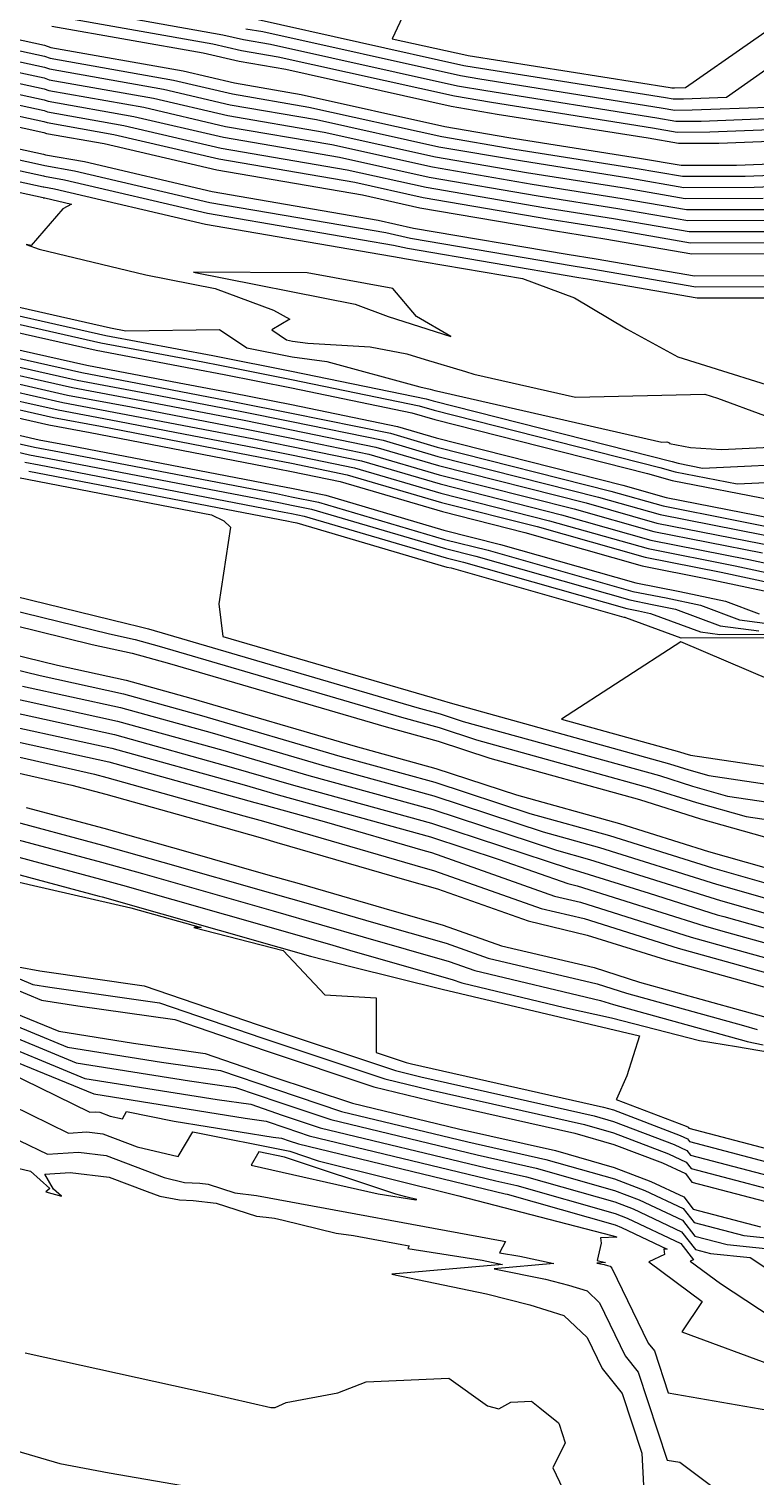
# Model space of a CAD drawing. Header units: millimetres. Extents: x 1157528 to 1158127, y 1280646 to 1281429.
# Drawn here: x 1157909 to 1157962, y 1280817.7 to 1280923.2 of the extents above; entities that cross this region are included whole.
import ezdxf

# ---------------------------------------------------------------- set-up
doc = ezdxf.new("R2010")
doc.units = ezdxf.units.MM
doc.layers.add('OCTUBRE', color=31, linetype='Continuous')

msp = doc.modelspace()

# ---------------------------------------------------------------- linework, layer by layer
at = {"layer": 'OCTUBRE', "flags": 128}
for points, elevation in [([(1157936.82, 1280925.25), (1157935.53, 1280922.52), (1157940.97, 1280921.31), (1157941.07, 1280921.3), (1157955.78, 1280918.96), (1157955.92, 1280918.94), (1157956.11, 1280918.94), (1157956.92, 1280918.97), (1157966.39, 1280925.61)], 422), ([(1157910.79, 1280925.01), (1157923.18, 1280922.81), (1157924.69, 1280922.46), (1157926.65, 1280922.12), (1157940.29, 1280919.09), (1157942.34, 1280918.74), (1157954.83, 1280916.76), (1157956.21, 1280916.52), (1157958.05, 1280916.52), (1157965.83, 1280916.83)], 423.5), ([(1157910.71, 1280923.44), (1157921.74, 1280921.49), (1157924.36, 1280920.88), (1157927.77, 1280920.29), (1157939.83, 1280917.61), (1157943.19, 1280917.03), (1157954.19, 1280915.29), (1157956.41, 1280914.91), (1157959.34, 1280914.91), (1157971.77, 1280915.4)], 424.5), ([(1157910.75, 1280924.22), (1157922.46, 1280922.15), (1157924.53, 1280921.67), (1157927.21, 1280921.21), (1157940.06, 1280918.35), (1157942.77, 1280917.89), (1157954.51, 1280916.02), (1157956.31, 1280915.71), (1157958.69, 1280915.72), (1157968.8, 1280916.12)], 424), ([(1157925.53, 1280923.96), (1157940.74, 1280920.57), (1157941.5, 1280920.44), (1157955.46, 1280918.23), (1157956.02, 1280918.13), (1157956.76, 1280918.13), (1157959.89, 1280918.26), (1157967.53, 1280923.62)], 422.5), ([(1157906.04, 1280922.94), (1157910.18, 1280922.04), (1157910.63, 1280921.88), (1157920.29, 1280920.17), (1157924.03, 1280919.3), (1157928.89, 1280918.46), (1157939.37, 1280916.13), (1157944.04, 1280915.33), (1157953.56, 1280913.82), (1157956.6, 1280913.29), (1157960.63, 1280913.3), (1157971.8, 1280913.75)], 425.5), ([(1157924.85, 1280923.25), (1157926.09, 1280923.04), (1157940.51, 1280919.83), (1157941.92, 1280919.59), (1157955.14, 1280917.49), (1157956.12, 1280917.32), (1157957.4, 1280917.33), (1157962.86, 1280917.54)], 423), ([(1157904.9, 1280921.59), (1157910.17, 1280920.45), (1157910.55, 1280920.32), (1157918.85, 1280918.85), (1157923.71, 1280917.71), (1157930.01, 1280916.63), (1157938.92, 1280914.65), (1157944.89, 1280913.63), (1157952.93, 1280912.35), (1157956.79, 1280911.68), (1157961.92, 1280911.69), (1157971.26, 1280912.06)], 426.5), ([(1157905.47, 1280922.27), (1157910.17, 1280921.24), (1157910.59, 1280921.1), (1157919.57, 1280919.51), (1157923.87, 1280918.5), (1157929.45, 1280917.54), (1157939.14, 1280915.39), (1157944.46, 1280914.48), (1157953.24, 1280913.09), (1157956.7, 1280912.49), (1157961.27, 1280912.5), (1157971.53, 1280912.9)], 426), ([(1157904.34, 1280920.92), (1157910.16, 1280919.66), (1157910.51, 1280919.53), (1157918.13, 1280918.19), (1157923.54, 1280916.92), (1157930.57, 1280915.71), (1157938.69, 1280913.91), (1157945.31, 1280912.77), (1157952.61, 1280911.62), (1157956.89, 1280910.88), (1157962.56, 1280910.89)], 427), ([(1157903.2, 1280919.58), (1157910.15, 1280918.07), (1157910.44, 1280917.97), (1157916.69, 1280916.86), (1157923.22, 1280915.34), (1157931.69, 1280913.88), (1157938.23, 1280912.43), (1157946.16, 1280911.07), (1157951.97, 1280910.15), (1157957.09, 1280909.26), (1157963.86, 1280909.28)], 428), ([(1157903.77, 1280920.25), (1157910.15, 1280918.86), (1157910.48, 1280918.75), (1157917.41, 1280917.53), (1157923.38, 1280916.13), (1157931.13, 1280914.8), (1157938.46, 1280913.17), (1157945.74, 1280911.92), (1157952.29, 1280910.88), (1157956.99, 1280910.07), (1157963.21, 1280910.08)], 427.5), ([(1157902.07, 1280918.24), (1157910.13, 1280916.49), (1157910.36, 1280916.41), (1157915.24, 1280915.54), (1157922.89, 1280913.76), (1157932.81, 1280912.05), (1157937.78, 1280910.94), (1157947.01, 1280909.37), (1157951.34, 1280908.68), (1157957.28, 1280907.65), (1157965.15, 1280907.67)], 429), ([(1157902.64, 1280918.91), (1157910.14, 1280917.28), (1157910.4, 1280917.19), (1157915.96, 1280916.2), (1157923.05, 1280914.55), (1157932.25, 1280912.97), (1157938, 1280911.69), (1157946.59, 1280910.22), (1157951.66, 1280909.41), (1157957.18, 1280908.46), (1157964.5, 1280908.47)], 428.5), ([(1157901.5, 1280917.57), (1157910.13, 1280915.69), (1157910.32, 1280915.62), (1157914.52, 1280914.88), (1157922.73, 1280912.97), (1157933.37, 1280911.13), (1157937.55, 1280910.2), (1157947.43, 1280908.51), (1157951.02, 1280907.94), (1157957.38, 1280906.84), (1157965.79, 1280906.86)], 429.5), ([(1157900.37, 1280916.22), (1157910.11, 1280914.11), (1157910.24, 1280914.06), (1157913.08, 1280913.56), (1157922.4, 1280911.38), (1157934.49, 1280909.3), (1157937.09, 1280908.72), (1157948.28, 1280906.81), (1157950.39, 1280906.48), (1157957.57, 1280905.23), (1157967.08, 1280905.25), (1157969.07, 1280905.33), (1157968.42, 1280902.13), (1157969.57, 1280901.96), (1157977.28, 1280900.05), (1157978.99, 1280899.39), (1157985.51, 1280897.32), (1157986.62, 1280897.07), (1157988.92, 1280896.17), (1157997.04, 1280894.1), (1157999.1, 1280893.76), (1158006.19, 1280892.04), (1158009.27, 1280891.15), (1158017.03, 1280889.22)], 430.5), ([(1157899.8, 1280915.55), (1157910.1, 1280913.31), (1157910.2, 1280913.28), (1157912.36, 1280912.9), (1157922.24, 1280910.59), (1157935.05, 1280908.39), (1157936.86, 1280907.98), (1157948.71, 1280905.96), (1157950.07, 1280905.74), (1157957.67, 1280904.43), (1157967.73, 1280904.45), (1157968.79, 1280904.49), (1157968.09, 1280901.02), (1157968.68, 1280900.93), (1157977.5, 1280898.75), (1157978.51, 1280898.36), (1157986.18, 1280895.93), (1157986.78, 1280895.79), (1157988.04, 1280895.3), (1157997.38, 1280892.92), (1157998.24, 1280892.78), (1158007.99, 1280890.42), (1158008.65, 1280890.23), (1158018.47, 1280887.79)], 431), ([(1157898.67, 1280914.21), (1157910.09, 1280911.73), (1157910.13, 1280911.72), (1157910.91, 1280911.58), (1157921.91, 1280909.01), (1157936.17, 1280906.55), (1157936.41, 1280906.5), (1157945.03, 1280905.03), (1157948.81, 1280903.64), (1157952.6, 1280901.37), (1157956.34, 1280899.33), (1157965.66, 1280896.4)], 432), ([(1157899.24, 1280914.88), (1157910.1, 1280912.52), (1157910.17, 1280912.5), (1157911.63, 1280912.24), (1157922.07, 1280909.8), (1157935.61, 1280907.47), (1157936.64, 1280907.24), (1157949.13, 1280905.11), (1157949.76, 1280905.01), (1157957.76, 1280903.62), (1157968.37, 1280903.64)], 431.5), ([(1157898.1, 1280913.54), (1157910.08, 1280910.94), (1157910.09, 1280910.93), (1157910.19, 1280910.92), (1157912.14, 1280910.46), (1157911.5, 1280910.12), (1157909.2, 1280907.45), (1157908.84, 1280907.51), (1157909.79, 1280907.18), (1157917.56, 1280905.31), (1157922.62, 1280904.31), (1157926.88, 1280902.73), (1157928.05, 1280902.07), (1157926.74, 1280901.3), (1157927.83, 1280900.56), (1157928.26, 1280900.48), (1157929.38, 1280900.32), (1157933.92, 1280900.06), (1157936.58, 1280899.54), (1157937.92, 1280899.14), (1157940.86, 1280898.25), (1157941.47, 1280898.06), (1157948.88, 1280896.38), (1157958.31, 1280896.61), (1157959.25, 1280896.31), (1157962.66, 1280895.05)], 432.5), ([(1157903.7, 1280903.99), (1157914.98, 1280901.44), (1157916.1, 1280901.23), (1157922.94, 1280901.31), (1157924.92, 1280899.98), (1157928.22, 1280899.33), (1157930.76, 1280898.98), (1157937.53, 1280897.13), (1157938.29, 1280896.98), (1157938.63, 1280896.88), (1157938.76, 1280896.84), (1157955.18, 1280893.11), (1157955.56, 1280893.12), (1157955.75, 1280893.06), (1157955.75, 1280893.01), (1157957.28, 1280892.71), (1157959.54, 1280892.57), (1157966.09, 1280892.88)], 433), ([(1157903.9, 1280903.32), (1157914.64, 1280900.89), (1157922.46, 1280899.42), (1157922.68, 1280899.37), (1157928.18, 1280898.28), (1157938, 1280896.26), (1157938.52, 1280896.11), (1157955.93, 1280891.69), (1157956.37, 1280891.57), (1157958.14, 1280891.22), (1157966.3, 1280891.6), (1157969.52, 1280891.51), (1157971.55, 1280891.93), (1157977.12, 1280890.57), (1157981.57, 1280892.11), (1157989.22, 1280890.76), (1157991.7, 1280890.07), (1157999.25, 1280890.2), (1158000.26, 1280890.17), (1158004.51, 1280885.5), (1158005.98, 1280884.76), (1158009.95, 1280887.66), (1158010.83, 1280889.14), (1158017.7, 1280887.48)], 433.5), ([(1157904.11, 1280902.65), (1157914.29, 1280900.35), (1157921.72, 1280898.95), (1157922.97, 1280898.71), (1157928.18, 1280897.67), (1157937.48, 1280895.76), (1157938.58, 1280895.44), (1157955.04, 1280891.26), (1157956.15, 1280890.95), (1157960.67, 1280890.06), (1157966.51, 1280890.33)], 434), ([(1157904.31, 1280901.98), (1157913.94, 1280899.81), (1157920.97, 1280898.48), (1157923.27, 1280898.04), (1157928.18, 1280897.06), (1157936.96, 1280895.25), (1157938.63, 1280894.76), (1157954.14, 1280890.83), (1157955.93, 1280890.32), (1157963.21, 1280888.89)], 434.5), ([(1157904.71, 1280900.65), (1157913.25, 1280898.72), (1157919.48, 1280897.54), (1157923.85, 1280896.7), (1157928.18, 1280895.84), (1157935.91, 1280894.25), (1157938.74, 1280893.42), (1157952.35, 1280889.97), (1157955.49, 1280889.08), (1157966.55, 1280886.9)], 435.5), ([(1157904.91, 1280899.98), (1157912.9, 1280898.18), (1157918.73, 1280897.07), (1157924.15, 1280896.03), (1157928.18, 1280895.23), (1157935.39, 1280893.75), (1157938.8, 1280892.75), (1157951.46, 1280889.54), (1157955.27, 1280888.46), (1157965.54, 1280886.43)], 436), ([(1157905.11, 1280899.31), (1157912.56, 1280897.63), (1157917.99, 1280896.61), (1157924.44, 1280895.36), (1157928.18, 1280894.62), (1157934.86, 1280893.25), (1157938.85, 1280892.07), (1157950.56, 1280889.1), (1157955.05, 1280887.83), (1157964.54, 1280885.96)], 436.5), ([(1157905.31, 1280898.65), (1157912.21, 1280897.09), (1157917.24, 1280896.14), (1157924.73, 1280894.7), (1157928.18, 1280894.01), (1157934.34, 1280892.74), (1157938.91, 1280891.4), (1157949.67, 1280888.67), (1157954.83, 1280887.21), (1157963.53, 1280885.5)], 437), ([(1157905.52, 1280897.98), (1157911.86, 1280896.54), (1157916.49, 1280895.67), (1157925.02, 1280894.03), (1157928.18, 1280893.4), (1157933.82, 1280892.24), (1157938.96, 1280890.73), (1157948.78, 1280888.24), (1157954.61, 1280886.59), (1157962.53, 1280885.03)], 437.5), ([(1157905.72, 1280897.31), (1157911.52, 1280896), (1157915.75, 1280895.2), (1157925.32, 1280893.36), (1157928.18, 1280892.79), (1157933.29, 1280891.74), (1157939.02, 1280890.06), (1157947.88, 1280887.81), (1157954.39, 1280885.96), (1157961.52, 1280884.56), (1157968.91, 1280882.98)], 438), ([(1157905.92, 1280896.64), (1157911.17, 1280895.46), (1157915, 1280894.73), (1157925.61, 1280892.69), (1157928.18, 1280892.18), (1157932.77, 1280891.24), (1157939.08, 1280889.38), (1157946.99, 1280887.38), (1157954.18, 1280885.34), (1157960.52, 1280884.09), (1157967.09, 1280882.69)], 438.5), ([(1157906.12, 1280895.98), (1157910.83, 1280894.91), (1157914.25, 1280894.26), (1157925.9, 1280892.02), (1157928.18, 1280891.57), (1157932.25, 1280890.73), (1157939.13, 1280888.71), (1157946.09, 1280886.95), (1157953.96, 1280884.72), (1157959.51, 1280883.62), (1157965.27, 1280882.39)], 439), ([(1157906.32, 1280895.31), (1157910.48, 1280894.37), (1157913.51, 1280893.8), (1157926.2, 1280891.35), (1157928.18, 1280890.96), (1157931.72, 1280890.23), (1157939.19, 1280888.04), (1157945.2, 1280886.52), (1157953.74, 1280884.09), (1157958.51, 1280883.15), (1157963.45, 1280882.1)], 439.5), ([(1157906.73, 1280893.97), (1157909.79, 1280893.28), (1157912.02, 1280892.86), (1157926.78, 1280890.02), (1157928.18, 1280889.74), (1157930.68, 1280889.23), (1157939.3, 1280886.69), (1157943.41, 1280885.65), (1157953.3, 1280882.85), (1157956.5, 1280882.22), (1157959.82, 1280881.51), (1157962.28, 1280880.59)], 440.5), ([(1157906.93, 1280893.3), (1157909.44, 1280892.74), (1157911.27, 1280892.39), (1157927.08, 1280889.35), (1157928.18, 1280889.13), (1157930.15, 1280888.72), (1157939.35, 1280886.02), (1157942.51, 1280885.22), (1157953.08, 1280882.22), (1157955.5, 1280881.75), (1157958, 1280881.21), (1157960.85, 1280880.15), (1157965.08, 1280879.59)], 441), ([(1157907.13, 1280892.64), (1157909.09, 1280892.19), (1157910.52, 1280891.92), (1157927.37, 1280888.68), (1157928.18, 1280888.52), (1157929.63, 1280888.22), (1157939.41, 1280885.35), (1157941.62, 1280884.79), (1157952.86, 1280881.6), (1157954.49, 1280881.28), (1157956.18, 1280880.92), (1157959.43, 1280879.71), (1157962.25, 1280879.34)], 441.5), ([(1157908.75, 1280891.65), (1157909.78, 1280891.45), (1157927.66, 1280888.01), (1157928.18, 1280887.91), (1157929.1, 1280887.72), (1157939.46, 1280884.68), (1157940.72, 1280884.36), (1157952.64, 1280880.98), (1157953.49, 1280880.81), (1157954.36, 1280880.62), (1157958, 1280879.27), (1157959.42, 1280879.08), (1157977.8, 1280879.15)], 442), ([(1157909.03, 1280890.99), (1157927.96, 1280887.34), (1157928.18, 1280887.3), (1157928.58, 1280887.22), (1157939.52, 1280884), (1157939.83, 1280883.93), (1157952.42, 1280880.35), (1157952.48, 1280880.34), (1157952.54, 1280880.33), (1157956.57, 1280878.83), (1157956.59, 1280878.83), (1157978.68, 1280878.91)], 442.5), ([(1157908.29, 1280890.52), (1157922.36, 1280887.81), (1157923.26, 1280887.38), (1157923.74, 1280886.91), (1157922.89, 1280881.31), (1157923.17, 1280878.94), (1157938.45, 1280874.48), (1157939.1, 1280874.3), (1157939.74, 1280874.09), (1157955.74, 1280869.66), (1157957.15, 1280869.22), (1157958.62, 1280868.8), (1157977.32, 1280866.01)], 443), ([(1157899.78, 1280883.9), (1157916.18, 1280879.88), (1157916.99, 1280879.7), (1157917.75, 1280879.49), (1157937.33, 1280873.77), (1157939.02, 1280873.3), (1157940.71, 1280872.74), (1157955.01, 1280868.79), (1157957.43, 1280868.02), (1157959.97, 1280867.3), (1157976.12, 1280864.9), (1157979.08, 1280864.49), (1157989.51, 1280863.82), (1157991.44, 1280863.45), (1157997.36, 1280861.73), (1157998.64, 1280862.12), (1157998.63, 1280861.65), (1157999.48, 1280861.47), (1158011.27, 1280860.24), (1158012.15, 1280860.25), (1158025.84, 1280858.08)], 443.5), ([(1157900.01, 1280882.78), (1157914.92, 1280879.12), (1157916.78, 1280878.71), (1157918.53, 1280878.23), (1157936.2, 1280873.06), (1157938.94, 1280872.3), (1157941.68, 1280871.4), (1157954.28, 1280867.91), (1157957.72, 1280866.83), (1157961.32, 1280865.81), (1157974.92, 1280863.79), (1157979.49, 1280863.16), (1157987.82, 1280862.62), (1157991.19, 1280861.97), (1157995.42, 1280860.74), (1157998.06, 1280861.54), (1157998.03, 1280860.58), (1157999.79, 1280860.21), (1158010.76, 1280859.07), (1158012.65, 1280859.08), (1158025, 1280857.13)], 444), ([(1157900.23, 1280881.65), (1157913.65, 1280878.36), (1157916.57, 1280877.72), (1157919.3, 1280876.96), (1157935.08, 1280872.35), (1157938.87, 1280871.31), (1157942.65, 1280870.06), (1157953.55, 1280867.04), (1157958.01, 1280865.64), (1157962.66, 1280864.32), (1157973.72, 1280862.67), (1157979.91, 1280861.82), (1157986.13, 1280861.42), (1157990.95, 1280860.49), (1157993.49, 1280859.75), (1157997.49, 1280860.97), (1157997.44, 1280859.51), (1158000.11, 1280858.95), (1158010.25, 1280857.89), (1158013.15, 1280857.91), (1158024.15, 1280856.17)], 444.5), ([(1157900.68, 1280879.4), (1157911.12, 1280876.84), (1157916.14, 1280875.74), (1157920.85, 1280874.43), (1157932.83, 1280870.93), (1157938.71, 1280869.31), (1157944.59, 1280867.38), (1157952.1, 1280865.3), (1157958.58, 1280863.26), (1157965.36, 1280861.33), (1157971.32, 1280860.45), (1157980.74, 1280859.15), (1157982.75, 1280859.02), (1157987.33, 1280858.14), (1157990.32, 1280857.8), (1157991, 1280858.2), (1157996.33, 1280859.82), (1157996.25, 1280857.37), (1158000.73, 1280856.43), (1158009.22, 1280855.54), (1158014.15, 1280855.58), (1158022.46, 1280854.26)], 445.5), ([(1157900.9, 1280878.28), (1157909.85, 1280876.08), (1157915.93, 1280874.75), (1157921.63, 1280873.17), (1157931.7, 1280870.22), (1157938.63, 1280868.32), (1157945.56, 1280866.03), (1157951.37, 1280864.43), (1157958.87, 1280862.06), (1157966.71, 1280859.84), (1157970.12, 1280859.33), (1157980.75, 1280857.87), (1157981.09, 1280857.83), (1157981.13, 1280857.83), (1157981.17, 1280857.83), (1157989.8, 1280856.87), (1157991.84, 1280858.06), (1157995.76, 1280859.25), (1157995.66, 1280856.3), (1158001.05, 1280855.17), (1158008.71, 1280854.37), (1158014.65, 1280854.41), (1158021.62, 1280853.31)], 446), ([(1157908.58, 1280875.32), (1157915.72, 1280873.76), (1157922.4, 1280871.9), (1157930.58, 1280869.51), (1157938.56, 1280867.32), (1157946.53, 1280864.69), (1157950.65, 1280863.55), (1157959.16, 1280860.87), (1157968.05, 1280858.35), (1157968.92, 1280858.22), (1157971.6, 1280857.85), (1157980.11, 1280856.89), (1157981.07, 1280856.73), (1157982.05, 1280856.74), (1157989.28, 1280855.94), (1157992.68, 1280857.91), (1157995.18, 1280858.67), (1157995.07, 1280855.23), (1158001.36, 1280853.9), (1158008.2, 1280853.19), (1158015.15, 1280853.24)], 446.5), ([(1157907.32, 1280874.56), (1157915.5, 1280872.77), (1157923.18, 1280870.64), (1157929.45, 1280868.8), (1157938.48, 1280866.32), (1157947.5, 1280863.35), (1157949.92, 1280862.68), (1157959.45, 1280859.68), (1157963.74, 1280858.46), (1157968.02, 1280857.27), (1157968.67, 1280857.13), (1157979.12, 1280855.95), (1157981, 1280855.63), (1157982.92, 1280855.65), (1157988.76, 1280855), (1157993.52, 1280857.77), (1157994.6, 1280858.1), (1157994.47, 1280854.16), (1158001.68, 1280852.64), (1158007.69, 1280852.02), (1158015.65, 1280852.07)], 447), ([(1157904.79, 1280873.04), (1157915.08, 1280870.79), (1157924.73, 1280868.11), (1157927.2, 1280867.39), (1157938.32, 1280864.33), (1157943.33, 1280862.68), (1157948.33, 1280860.92), (1157949.02, 1280860.75), (1157958.27, 1280857.83), (1157959.9, 1280857.38), (1157966.55, 1280855.52), (1157969.16, 1280854.97), (1157977.15, 1280854.06), (1157980.88, 1280853.42), (1157984.68, 1280853.48), (1157987.72, 1280853.14), (1157991.42, 1280855.29), (1157991.87, 1280852.87), (1157993.41, 1280855.67), (1157993.28, 1280852.01), (1158002.31, 1280850.12), (1158006.67, 1280849.66), (1158016.64, 1280849.74)], 448), ([(1157906.05, 1280873.8), (1157915.29, 1280871.78), (1157923.95, 1280869.37), (1157928.33, 1280868.1), (1157938.4, 1280865.33), (1157948.46, 1280862.01), (1157949.19, 1280861.81), (1157954.26, 1280860.21), (1157959.21, 1280858.65), (1157959.7, 1280858.51), (1157967.29, 1280856.39), (1157968.92, 1280856.05), (1157978.14, 1280855.01), (1157980.94, 1280854.52), (1157983.8, 1280854.56), (1157988.24, 1280854.07), (1157993.64, 1280857.21), (1157993.72, 1280856.74), (1157994.02, 1280857.28), (1157993.88, 1280853.09), (1158001.99, 1280851.38), (1158007.18, 1280850.84), (1158016.15, 1280850.9)], 447.5), ([(1157903.52, 1280872.28), (1157914.87, 1280869.8), (1157925.5, 1280866.84), (1157926.07, 1280866.68), (1157930.56, 1280865.45), (1157937.92, 1280863.31), (1157938.39, 1280863.18), (1157947.36, 1280860.01), (1157949.26, 1280859.56), (1157957.32, 1280857.01), (1157960.11, 1280856.24), (1157965.82, 1280854.65), (1157969.41, 1280853.88), (1157976.17, 1280853.12), (1157980.82, 1280852.32), (1157985.56, 1280852.39), (1157987.21, 1280852.2), (1157989.21, 1280853.37), (1157990.03, 1280849.01), (1157992.79, 1280854.07), (1157992.69, 1280850.94), (1158002.62, 1280848.86), (1158006.16, 1280848.49), (1158017.14, 1280848.57)], 448.5), ([(1157902.37, 1280871.5), (1157913.82, 1280868.91), (1157914.73, 1280868.66), (1157924.7, 1280865.87), (1157925.87, 1280865.54), (1157926.31, 1280865.42), (1157937.17, 1280862.27), (1157938.6, 1280861.86), (1157946.39, 1280859.11), (1157949.51, 1280858.37), (1157956.38, 1280856.2), (1157960.31, 1280855.11), (1157965.08, 1280853.78)], 449), ([(1157902.11, 1280870.37), (1157912.16, 1280868.1), (1157914.65, 1280867.43), (1157923.23, 1280865.03), (1157926.07, 1280864.22), (1157927.12, 1280863.92), (1157936.41, 1280861.22), (1157938.82, 1280860.53), (1157945.43, 1280858.2), (1157949.75, 1280857.17), (1157955.44, 1280855.38), (1157960.52, 1280853.97), (1157964.35, 1280852.9)], 449.5), ([(1157908.84, 1280866.47), (1157914.49, 1280864.96), (1157920.28, 1280863.34), (1157926.46, 1280861.57), (1157928.75, 1280860.92), (1157934.91, 1280859.13), (1157939.25, 1280857.89), (1157943.49, 1280856.39), (1157950.24, 1280854.79), (1157953.55, 1280853.74), (1157960.92, 1280851.7), (1157962.87, 1280851.16)], 450.5), ([(1157907.18, 1280865.66), (1157914.41, 1280863.72), (1157918.8, 1280862.49), (1157926.66, 1280860.25), (1157929.57, 1280859.42), (1157934.15, 1280858.09), (1157939.47, 1280856.57), (1157942.53, 1280855.49), (1157950.48, 1280853.6), (1157952.61, 1280852.92), (1157961.13, 1280850.57), (1157962.14, 1280850.28)], 451), ([(1157905.52, 1280864.84), (1157914.33, 1280862.48), (1157917.33, 1280861.65), (1157926.85, 1280858.93), (1157930.38, 1280857.92), (1157933.4, 1280857.04), (1157939.68, 1280855.24), (1157941.56, 1280854.58), (1157950.72, 1280852.4), (1157951.66, 1280852.11), (1157961.33, 1280849.43), (1157961.4, 1280849.41), (1157962.57, 1280849.16)], 451.5), ([(1157903.86, 1280864.03), (1157914.25, 1280861.25), (1157915.85, 1280860.8), (1157927.05, 1280857.61), (1157931.2, 1280856.42), (1157932.65, 1280856), (1157939.9, 1280853.92), (1157940.59, 1280853.68), (1157948.09, 1280851.89), (1157951.51, 1280851.14), (1157957.92, 1280849.49), (1157960.62, 1280849.05), (1157969.4, 1280847.54), (1157971.59, 1280844.96), (1157972.7, 1280846.51), (1157982.14, 1280839.98), (1157982.29, 1280839.18), (1157989.11, 1280833.67), (1157993.67, 1280832.13), (1157997.67, 1280832.23), (1158001.55, 1280829.92), (1158007.22, 1280828.72), (1158007.8, 1280828.63), (1158017.87, 1280827.97)], 452), ([(1157901.63, 1280862.57), (1157909.37, 1280860.79), (1157916.48, 1280859.15), (1157921.59, 1280857.72), (1157921.06, 1280857.73), (1157927.57, 1280856.03), (1157930.62, 1280852.8), (1157934.35, 1280852.58), (1157934.35, 1280848.61), (1157936.55, 1280847.87), (1157936.94, 1280847.78), (1157950.94, 1280844.62), (1157951.65, 1280844.42), (1157956.52, 1280842.56), (1157957.06, 1280842.31), (1157957.21, 1280842.11), (1157968.44, 1280839.16)], 453), ([(1157902.2, 1280863.22), (1157914.17, 1280860.01), (1157914.38, 1280859.96), (1157927.25, 1280856.28), (1157929.57, 1280855.62), (1157932.61, 1280854.85), (1157939.16, 1280853.23), (1157953.55, 1280849.82), (1157952.64, 1280846.9), (1157951.87, 1280845.2), (1157951.85, 1280845.18), (1157956.95, 1280843.23), (1157957.11, 1280843.15), (1157957.16, 1280843.09), (1157969.65, 1280839.81)], 452.5), ([(1157898.75, 1280856.61), (1157909.84, 1280854.55), (1157917.45, 1280853.47), (1157925.76, 1280850.62), (1157935.76, 1280847.28), (1157937.62, 1280846.83), (1157950.24, 1280843.99), (1157951.66, 1280843.58), (1157956.09, 1280841.89), (1157957, 1280841.46), (1157957.27, 1280841.13), (1157967.22, 1280838.51)], 453.5), ([(1157908.35, 1280853.98), (1157909.33, 1280853.57), (1157910.57, 1280853.37), (1157918.56, 1280852.23), (1157926.01, 1280849.68), (1157934.98, 1280846.69), (1157938.3, 1280845.88), (1157949.54, 1280843.35), (1157951.67, 1280842.74), (1157955.66, 1280841.22), (1157956.95, 1280840.61), (1157957.32, 1280840.14), (1157966.01, 1280837.85)], 454), ([(1157907.87, 1280853.29), (1157909.96, 1280852.43), (1157912.6, 1280852.01), (1157919.67, 1280851), (1157926.26, 1280848.74), (1157934.19, 1280846.09), (1157938.99, 1280844.94), (1157948.83, 1280842.72), (1157951.69, 1280841.9), (1157955.24, 1280840.55), (1157956.9, 1280839.77), (1157957.37, 1280839.16), (1157964.8, 1280837.2)], 454.5), ([(1157906.92, 1280851.92), (1157911.23, 1280850.15), (1157916.67, 1280849.28), (1157921.89, 1280848.53), (1157926.76, 1280846.86), (1157932.62, 1280844.9), (1157940.35, 1280843.04), (1157947.43, 1280841.45), (1157951.71, 1280840.23), (1157954.38, 1280839.21), (1157956.79, 1280838.07), (1157957.48, 1280837.19), (1157962.37, 1280835.9)], 455.5), ([(1157906.44, 1280851.23), (1157911.86, 1280849), (1157918.7, 1280847.91), (1157923, 1280847.3), (1157927.01, 1280845.92), (1157931.84, 1280844.31), (1157941.03, 1280842.1), (1157946.72, 1280840.81), (1157951.73, 1280839.39), (1157953.95, 1280838.54), (1157956.73, 1280837.22), (1157957.53, 1280836.2), (1157961.15, 1280835.25), (1157970.72, 1280834.26)], 456), ([(1157905.49, 1280849.86), (1157913.12, 1280846.72), (1157922.77, 1280845.18), (1157925.22, 1280844.83), (1157927.51, 1280844.04), (1157930.27, 1280843.12), (1157942.39, 1280840.2), (1157945.32, 1280839.54), (1157951.75, 1280837.71), (1157953.09, 1280837.2), (1157956.62, 1280835.53), (1157957.63, 1280834.23), (1157958.73, 1280833.95), (1157961.63, 1280833.65), (1157966.34, 1280830.54), (1157966.74, 1280828.9), (1157972.21, 1280829.36), (1157974.61, 1280829.55), (1157982.48, 1280828.17), (1157985.46, 1280827.46), (1157995.16, 1280824.17), (1158004.55, 1280821.82), (1158005.5, 1280821.62), (1158015.71, 1280819.94)], 457), ([(1157905.97, 1280850.55), (1157912.49, 1280847.86), (1157920.74, 1280846.54), (1157924.11, 1280846.06), (1157927.26, 1280844.98), (1157931.05, 1280843.72), (1157941.71, 1280841.15), (1157946.02, 1280840.18), (1157951.74, 1280838.55), (1157953.52, 1280837.87), (1157956.68, 1280836.38), (1157957.58, 1280835.22), (1157959.94, 1280834.6), (1157966.21, 1280833.95), (1157968.55, 1280832.4), (1157969.25, 1280829.51), (1157972.26, 1280829.77), (1157975.5, 1280830.02), (1157982.18, 1280828.85), (1157986.6, 1280827.79), (1157995.27, 1280824.85), (1158003.67, 1280822.75), (1158005.67, 1280822.33), (1158014.92, 1280820.81)], 456.5), ([(1157905.02, 1280849.17), (1157913.76, 1280845.58), (1157924.81, 1280843.81), (1157926.34, 1280843.59), (1157927.76, 1280843.1), (1157929.48, 1280842.53), (1157943.07, 1280839.25), (1157944.61, 1280838.91), (1157951.77, 1280836.87), (1157952.66, 1280836.53), (1157956.57, 1280834.68), (1157957.5, 1280833.49), (1157957.26, 1280833.38), (1157959.45, 1280831.76), (1157964.14, 1280828.67)], 457.5), ([(1157906.16, 1280847.82), (1157913.47, 1280844.26), (1157913.87, 1280844.29), (1157914.22, 1280844.25), (1157914.96, 1280843.97), (1157915.85, 1280843.76), (1157916.16, 1280844.3), (1157919.62, 1280843.6), (1157926.84, 1280842.44), (1157927.45, 1280842.36), (1157928.01, 1280842.16), (1157928.7, 1280841.94), (1157943.75, 1280838.31), (1157943.91, 1280838.27), (1157951.78, 1280836.03), (1157952.24, 1280835.85), (1157955.58, 1280834.27), (1157955.34, 1280834.26), (1157955.39, 1280833.88), (1157954.23, 1280833.35), (1157958.12, 1280830.46), (1157956.65, 1280828.23), (1157963.62, 1280825.67)], 458), ([(1157906.35, 1280845.44), (1157911.93, 1280842.72), (1157913.26, 1280842.81), (1157914.44, 1280842.67), (1157916.93, 1280841.73), (1157919.93, 1280841.01), (1157920.98, 1280842.83), (1157928.05, 1280841.4), (1157930.12, 1280840.71), (1157940.39, 1280838.15), (1157951.55, 1280835.26), (1157951.8, 1280835.19), (1157951.81, 1280835.18), (1157951.9, 1280835.14), (1157950.7, 1280835.09), (1157950.75, 1280834.69), (1157950.46, 1280833.43), (1157951.07, 1280833.3), (1157950.44, 1280833.25), (1157950.98, 1280833.14), (1157951.22, 1280833.08), (1157951.42, 1280833.02), (1157951.55, 1280832.89), (1157954.19, 1280827.41), (1157954.64, 1280826.85), (1157955.64, 1280823.8), (1157962.9, 1280822.52)], 458.5), ([(1157908.37, 1280842.16), (1157910.39, 1280841.18), (1157912.65, 1280841.34), (1157914.66, 1280841.1), (1157918.91, 1280839.49), (1157920.39, 1280839.13), (1157921.51, 1280839.07), (1157922.1, 1280839.01), (1157924.06, 1280838.38), (1157925.64, 1280838.17), (1157943.54, 1280834.88), (1157943.79, 1280834.83), (1157943.35, 1280833.99), (1157944.83, 1280833.75), (1157947.32, 1280833.23), (1157942.96, 1280832.84), (1157946.69, 1280832.08), (1157948.39, 1280831.64), (1157949.73, 1280831.23), (1157950.64, 1280830.36), (1157952.51, 1280826.48), (1157953.46, 1280825.3), (1157955.57, 1280818.89), (1157956.5, 1280818.73), (1157959.6, 1280816.41)], 459), ([(1157844.14, 1280840.42), (1157853.96, 1280835.77), (1157855.9, 1280835.04), (1157858.25, 1280834.6), (1157869, 1280832.35), (1157872.31, 1280828.82), (1157875.14, 1280827.6), (1157877.35, 1280825.58), (1157880.13, 1280823.51), (1157881.31, 1280823.59), (1157884.91, 1280822.49), (1157896.46, 1280820.99), (1157908.05, 1280819.58), (1157911.29, 1280818.63), (1157914.88, 1280817.95), (1157920.24, 1280817.04)], 461), ([(1157908.22, 1280840.16), (1157909.16, 1280839.96), (1157910.57, 1280838.68), (1157910.27, 1280838.44), (1157911.42, 1280838.14), (1157910.83, 1280838.64), (1157910.19, 1280839.73), (1157912.05, 1280839.86), (1157914.88, 1280839.52), (1157917.67, 1280838.46), (1157918.59, 1280838.14), (1157920.01, 1280837.87), (1157921.02, 1280837.81), (1157922.69, 1280837.63), (1157925.64, 1280836.68), (1157926.33, 1280836.59), (1157926.94, 1280836.53), (1157927.58, 1280836.38), (1157931.43, 1280835.42), (1157932.7, 1280835.25), (1157936.23, 1280834.6), (1157936.75, 1280834.5), (1157936.66, 1280834.32), (1157942.09, 1280833.46), (1157943.57, 1280833.15), (1157935.49, 1280832.43), (1157942.39, 1280831.01), (1157945.56, 1280830.2), (1157948.05, 1280829.44), (1157949.73, 1280827.83), (1157950.83, 1280825.56), (1157952.28, 1280823.75), (1157953.72, 1280819.38), (1157953.92, 1280815.63)], 459.5), ([(1157908.77, 1280826.7), (1157922.22, 1280823.74), (1157926.67, 1280822.73), (1157926.99, 1280822.71), (1157927.79, 1280823.09), (1157931.55, 1280823.79), (1157933.62, 1280824.58), (1157939.66, 1280824.87), (1157942.47, 1280822.84), (1157943.31, 1280822.63), (1157944.18, 1280823.1), (1157945.68, 1280823.18), (1157946.3, 1280822.7), (1157947.64, 1280821.61), (1157947.71, 1280821.5), (1157948.14, 1280820.14), (1157947.24, 1280818.32), (1157949.72, 1280813.11)], 460.5)]:
    msp.add_lwpolyline(points, dxfattribs=dict(at, elevation=elevation))
for points, elevation in [([(1157937.3, 1280902.27), (1157935.58, 1280904.31), (1157929.32, 1280905.46), (1157921.03, 1280905.5), (1157932.83, 1280903.16), (1157935.23, 1280902.27), (1157939.79, 1280900.81), (1157937.3, 1280902.27)], 432), ([(1157957.27, 1280870.29), (1157971.82, 1280868.12), (1157966.49, 1280874.32), (1157956.56, 1280878.55), (1157947.88, 1280872.91), (1157956.46, 1280870.53), (1157956.86, 1280870.41), (1157957.27, 1280870.29)], 442.5), ([(1157925.79, 1280841.36), (1157925.24, 1280840.4), (1157934.5, 1280838.29), (1157937.26, 1280837.87), (1157937.33, 1280837.88), (1157936.51, 1280838.09), (1157935.8, 1280838.27), (1157927.68, 1280840.98), (1157925.79, 1280841.36)], 459)]:
    msp.add_lwpolyline(points, close=True, dxfattribs=dict(at, elevation=elevation))

doc.saveas('drawing.dxf')
